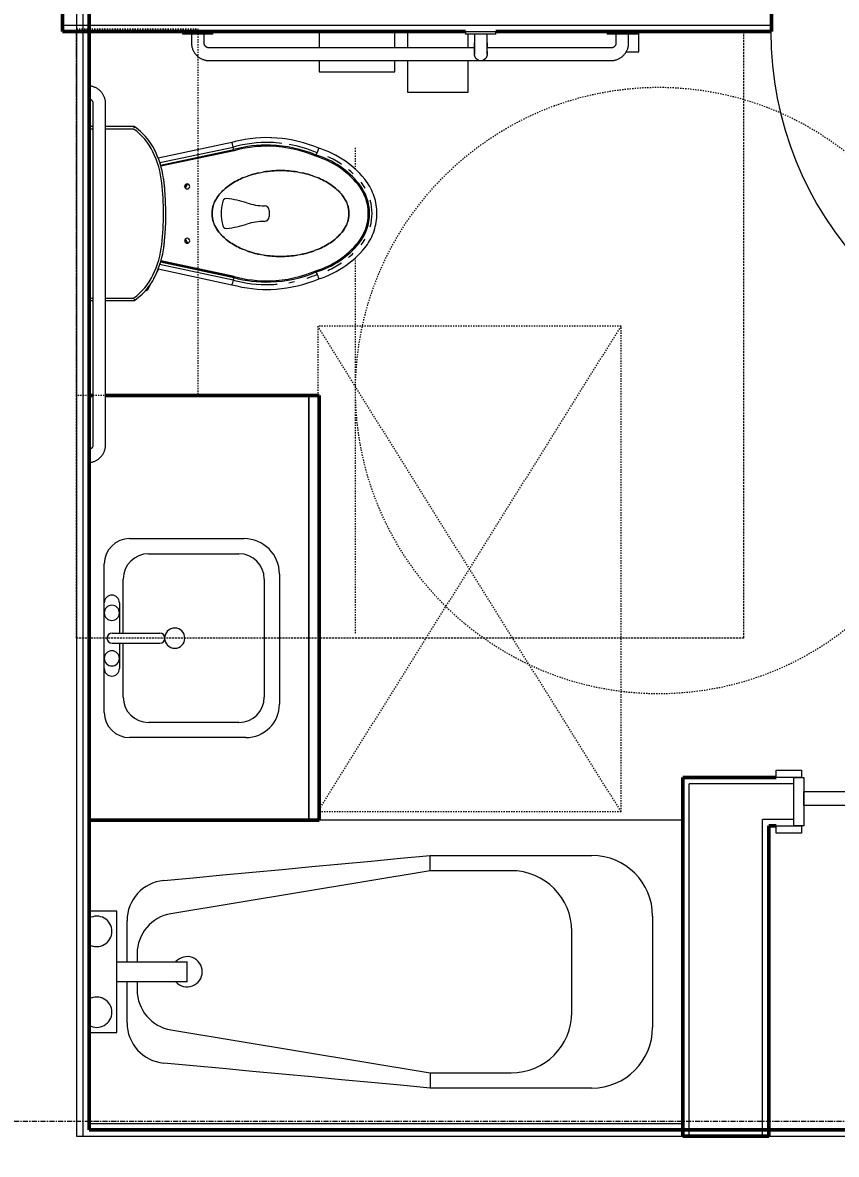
# Model space of a CAD drawing. Header units: inches. Extents: x -4266 to -1814, y 9706 to 12441.
# Drawn here: x -3465.9 to -3385.3, y 11843.9 to 11955.9 of the extents above; entities that cross this region are included whole.
import ezdxf

# ---------------------------------------------------------------- set-up
doc = ezdxf.new("R2010")
doc.units = ezdxf.units.IN
doc.header["$MEASUREMENT"] = 0
for name, pattern in [('Dash', [0.25, 0.125, -0.125]), ('Grid Line 1_2_', [0.875, 0.5, -0.125, 0.125, -0.125]), ('Hidden', [0.28125, 0.1875, -0.09375])]:
    doc.linetypes.add(name, pattern=pattern)
for name, color, linetype, lineweight in [('A-ANNO-DIMS', 211, 'Continuous', 9), ('A-ANNO-DIMS-96', 211, 'Continuous', 9), ('A-DOOR-1', 7, 'Continuous', 9), ('A-DOOR-2', 50, 'Continuous', 20), ('A-DOOR-FRAM-1', 50, 'Continuous', 20), ('A-GENM-HDLN-1', 7, 'Dash', 9), ('A-WALL', 113, 'Continuous', 13), ('A-WALL-3', 250, 'Continuous', 50), ('A-WALL-4', 10, 'Continuous', 13), ('I-WALL-3', 2, 'Continuous', 50), ('P-SANR-FIXT-2', 7, 'Continuous', 9), ('P-SANR-FIXT-5', 7, 'Hidden', 9), ('Q-CASE-2', 7, 'Continuous', 9), ('Q-CASE-3', 250, 'Continuous', 50), ('Q-CASE-HDLN-1', 7, 'Dash', 9), ('Q-SPCQ-2', 7, 'Continuous', 9), ('S-GRID-1', 1, 'Grid Line 1_2_', 9)]:
    doc.layers.add(name, color=color, linetype=linetype, lineweight=lineweight)
doc.styles.add('Century Gothic', font='ufonts.com_century-gothic.ttf', dxfattribs={"height": 9})
doc.dimstyles.new('OD__1_16__Tol__', dxfattribs={"dimscale": 12, "dimtxt": 9.397514, "dimasz": 1, "dimexe": 0.75, "dimexo": 0.5, "dimgap": 0.125, "dimtad": 1, "dimdec": 4, "dimrnd": 0.0625, "dimzin": 3, "dimdsep": 46, "dimlunit": 4, "dimtxsty": 'Century Gothic', "dimblk1": 'OBLIQUE', "dimblk2": 'OBLIQUE', "dimsah": 1, "dimcen": 0.09, "dimdle": 0.75, "dimazin": 0, "dimtfac": 1, "dimtdec": 4, "dimtix": 1, "dimtmove": 0, "dimatfit": 3, "dimfxl": 1, "dimtvp": 1, "dimtfill": 1, "dimfrac": 2, "dimtolj": 1, "dimtzin": 0, "dimarcsym": 2})

# ---------------------------------------------------------------- blocks, each defined once
blk = doc.blocks.new('DIMBLOCK18-FLOOR PLAN - 1ST FLOOR')
at = {"layer": 'A-ANNO-DIMS-96', "lineweight": 50}
for p, q in [((-4038.48, 12087.19), (-4044.48, 12093.19)), ((-4038.48, 12087.19), (-4032.48, 12081.19)), ((-4038.48, 11782.99), (-4044.48, 11788.99)), ((-4038.48, 11782.99), (-4032.48, 11776.99))]:
    blk.add_line(p, q, dxfattribs=at)
at = {"layer": 'A-ANNO-DIMS-96'}
for p, q in [((-2526.32, 12087.19), (-4047.48, 12087.19)), ((-4038.48, 11782.99), (-4038.48, 12087.19)), ((-4038.48, 12087.19), (-2526.32, 12087.19)), ((-3753.32, 11782.99), (-4047.48, 11782.99)), ((-4038.48, 11782.99), (-3753.32, 11782.99))]:
    blk.add_line(p, q, dxfattribs=at)
at = {"layer": 'A-ANNO-DIMS-96', "color": 0, "char_height": 9, "attachment_point": 1, "rotation": 90, "line_spacing_factor": 0.984502, "style": 'Century Gothic', "bg_fill": 3, "box_fill_scale": 1.25, "bg_fill_color": 256, "bg_fill_true_color": 13158600, "bg_fill_transparency": 0}
for s, insert, width in [('25\' - 4 3/16"', (-4051.52, 11900.86), 82.1611), ('304.2', (-4033.75, 11919.35), 37.7691)]:
    blk.add_mtext(s, dxfattribs=dict(at, insert=insert, width=width))
blk = doc.blocks.new('_Oblique')
at = {"color": 0, "linetype": 'ByBlock', "lineweight": -2}
blk.add_line((-0.5, -0.5), (0.5, 0.5), dxfattribs=at)

msp = doc.modelspace()

# ---------------------------------------------------------------- linework, layer by layer
at = {"layer": 'A-WALL'}
for p, q in [((-3460.52374, 12080.6894), (-3460.52374, 11845.7394)), ((-3459.89874, 12080.6894), (-3459.89874, 11845.7394)), ((-3460.52374, 11845.7394), (-3312.67374, 11845.7394))]:
    msp.add_line(p, q, dxfattribs=at)
at = {"layer": 'I-WALL-3'}
for p, q in [((-3459.27374, 11846.3644), (-3459.27374, 12080.6894)), ((-3313.29874, 11846.3644), (-3459.27374, 11846.3644))]:
    msp.add_line(p, q, dxfattribs=at)

# ---------------------------------------------------------------- next in the draw order: dimensions: what is measured, and where the dimension line sits
at = {"layer": 'A-ANNO-DIMS'}
dim = msp.add_linear_dim(base=(-4038.48434, 12087.1894), p1=(-3747.32374, 11782.9894), p2=(-2520.32374, 12087.1894), angle=90, dimstyle='OD__1_16__Tol__', override={"dimpost": '<>\\X', "dimfxl": 1264.146605}, dxfattribs=at)
dim.commit()
dim.dimension.update_dxf_attribs({"geometry": 'DIMBLOCK18-FLOOR PLAN - 1ST FLOOR', "text_midpoint": (-4038.48434, 11935.0894)})

# ---------------------------------------------------------------- next in the draw order: linework, layer by layer
at = {"layer": 'A-DOOR-1'}
for p, q in [((-3391.29874, 11881.1898), (-3391.29874, 11881.9398)), ((-3391.29874, 11881.9398), (-3388.79874, 11881.9398)), ((-3388.79874, 11881.1898), (-3391.29874, 11881.1898)), ((-3388.79874, 11881.9398), (-3388.79874, 11881.1898)), ((-3391.29874, 11875.6898), (-3391.29874, 11876.4398)), ((-3391.29874, 11876.4398), (-3388.79874, 11876.4398)), ((-3388.79874, 11875.6898), (-3391.29874, 11875.6898)), ((-3388.79874, 11876.4398), (-3388.79874, 11875.6898))]:
    msp.add_line(p, q, dxfattribs=at)
msp.add_arc((-3357.77374, 11954.98573), 34.06659, 180, 266.634313, dxfattribs=at)
at = {"layer": 'A-DOOR-2'}
for p, q in [((-3388.54874, 11878.4398), (-3388.54874, 11879.8148)), ((-3388.54874, 11879.8148), (-3357.54874, 11879.8148)), ((-3357.54874, 11878.4398), (-3388.54874, 11878.4398))]:
    msp.add_line(p, q, dxfattribs=at)
at = {"layer": 'A-DOOR-FRAM-1'}
for p, q in [((-3389.54874, 11881.1898), (-3388.54874, 11881.1898)), ((-3389.54874, 11876.4398), (-3389.54874, 11881.1898)), ((-3388.54874, 11881.1898), (-3388.54874, 11876.4398)), ((-3388.54874, 11876.4398), (-3389.54874, 11876.4398))]:
    msp.add_line(p, q, dxfattribs=at)
at = {"layer": 'A-GENM-HDLN-1'}
for p, q in [((-3432.92374, 11941.34384), (-3432.92374, 11943.4769)), ((-3432.92374, 11895.4769), (-3432.92374, 11932.62761)), ((-3406.64874, 11877.83192), (-3436.64874, 11925.83192)), ((-3406.64874, 11925.83192), (-3436.64874, 11925.83192)), ((-3436.64874, 11925.83192), (-3436.64874, 11918.9894)), ((-3436.52374, 11878.03192), (-3406.64874, 11925.83192)), ((-3406.64874, 11877.83192), (-3406.64874, 11925.83192)), ((-3436.52374, 11877.83192), (-3406.64874, 11877.83192))]:
    msp.add_line(p, q, dxfattribs=at)
msp.add_circle((-3402.92374, 11919.4769), 30, dxfattribs=at)
at = {"layer": 'A-WALL-3'}
for p, q in [((-3461.89874, 11959.73573), (-3461.89874, 11954.98573)), ((-3391.77374, 11954.98573), (-3391.77374, 11959.73573)), ((-3461.89874, 11954.98573), (-3422.02374, 11954.98573)), ((-3419.02374, 11954.98573), (-3391.77374, 11954.98573)), ((-3391.29874, 11881.1898), (-3400.52374, 11881.1898)), ((-3400.52374, 11881.1898), (-3400.52374, 11880.5648)), ((-3400.52374, 11880.5648), (-3400.52374, 11876.4398)), ((-3400.52374, 11876.4398), (-3400.52374, 11845.7394)), ((-3392.02374, 11876.4398), (-3391.29874, 11876.4398)), ((-3392.02374, 11845.7394), (-3392.02374, 11876.4398)), ((-3400.52374, 11845.7394), (-3392.02374, 11845.7394))]:
    msp.add_line(p, q, dxfattribs=at)
at = {"layer": 'A-WALL-4'}
for p, q in [((-3461.89874, 11955.61073), (-3391.77374, 11955.61073)), ((-3389.54874, 11880.5648), (-3399.89874, 11880.5648)), ((-3399.89874, 11877.0648), (-3399.89874, 11880.5648)), ((-3399.89874, 11876.4398), (-3399.89874, 11877.0648)), ((-3389.54874, 11877.0648), (-3392.64874, 11877.0648)), ((-3392.64874, 11876.4398), (-3392.64874, 11877.0648)), ((-3399.89874, 11845.7394), (-3399.89874, 11876.4398)), ((-3392.64874, 11845.7394), (-3392.64874, 11876.4398))]:
    msp.add_line(p, q, dxfattribs=at)
at = {"layer": 'P-SANR-FIXT-2'}
for p, q in [((-3458.89874, 11945.57901), (-3459.27374, 11945.57901)), ((-3458.89874, 11945.57901), (-3459.27374, 11945.57901)), ((-3458.89874, 11945.3436), (-3459.27374, 11945.3436)), ((-3458.89874, 11945.3436), (-3459.27374, 11945.3436)), ((-3454.87255, 11945.3436), (-3457.65032, 11945.3436)), ((-3454.87255, 11945.3436), (-3457.65032, 11945.3436)), ((-3454.79896, 11945.57901), (-3457.65018, 11945.57901)), ((-3454.79896, 11945.57901), (-3457.65018, 11945.57901)), ((-3445.14247, 11944.02273), (-3452.45132, 11942.46918)), ((-3452.2941, 11942.01789), (-3445.02911, 11943.56211)), ((-3452.22609, 11941.77054), (-3444.96776, 11943.31334)), ((-3444.9394, 11943.19847), (-3452.16963, 11941.66164)), ((-3444.9394, 11943.19847), (-3452.16963, 11941.66164)), ((-3441.46682, 11937.29225), (-3441.46682, 11936.98573)), ((-3441.46682, 11936.98573), (-3441.46682, 11936.6792)), ((-3452.46102, 11931.41706), (-3452.59187, 11931.17096)), ((-3452.45281, 11931.50259), (-3445.14247, 11929.94872)), ((-3445.02911, 11930.40934), (-3452.30868, 11931.95666)), ((-3452.21328, 11932.19819), (-3444.96776, 11930.65811)), ((-3452.16924, 11932.30973), (-3444.9394, 11930.77298)), ((-3444.9394, 11930.77298), (-3452.16924, 11932.30973)), ((-3453.64683, 11929.44037), (-3453.54175, 11929.3845)), ((-3453.20664, 11930.01475), (-3453.54175, 11929.3845)), ((-3459.27374, 11928.62785), (-3458.89874, 11928.62785)), ((-3459.27374, 11928.62785), (-3458.89874, 11928.62785)), ((-3459.27374, 11928.39244), (-3458.89874, 11928.39244)), ((-3459.27374, 11928.39244), (-3458.89874, 11928.39244)), ((-3457.64874, 11928.62785), (-3454.87255, 11928.62785)), ((-3457.64874, 11928.62785), (-3454.87255, 11928.62785)), ((-3457.64874, 11928.39244), (-3454.79896, 11928.39244)), ((-3457.64874, 11928.39244), (-3454.79896, 11928.39244)), ((-3455.27374, 11904.83192), (-3443.9509, 11904.83192)), ((-3455.27374, 11904.83192), (-3443.9509, 11904.83192)), ((-3457.77374, 11887.64688), (-3457.77374, 11902.33192)), ((-3457.77374, 11887.64688), (-3457.77374, 11902.33192)), ((-3453.39874, 11903.33192), (-3444.4509, 11903.33192)), ((-3440.4509, 11901.33192), (-3440.4509, 11888.46775)), ((-3440.4509, 11901.33192), (-3440.4509, 11888.46775)), ((-3455.89874, 11895.4894), (-3455.89874, 11900.83192)), ((-3441.9509, 11900.83192), (-3441.9509, 11889.14688)), ((-3457.77374, 11891.9894), (-3457.77374, 11898.4894)), ((-3456.27374, 11898.4894), (-3456.27374, 11895.4894)), ((-3457.00993, 11895.4894), (-3452.27158, 11895.4894)), ((-3457.00993, 11894.4894), (-3452.27158, 11894.4894)), ((-3456.27374, 11894.4894), (-3456.27374, 11891.9894)), ((-3455.89874, 11889.14688), (-3455.89874, 11894.4894)), ((-3444.4509, 11886.64688), (-3453.39874, 11886.64688)), ((-3443.77177, 11885.14688), (-3455.27374, 11885.14688)), ((-3443.77177, 11885.14688), (-3455.27374, 11885.14688)), ((-3400.52374, 11876.9894), (-3436.52374, 11876.9894)), ((-3425.52374, 11873.4894), (-3409.52374, 11873.4894)), ((-3425.52374, 11871.9894), (-3425.52374, 11873.4894)), ((-3425.52374, 11871.9894), (-3451.17857, 11867.73202)), ((-3417.52374, 11871.9894), (-3425.52374, 11871.9894)), ((-3456.52374, 11867.9894), (-3459.27374, 11867.9894)), ((-3456.52374, 11862.9894), (-3456.52374, 11867.9894)), ((-3455.52374, 11862.9894), (-3455.52374, 11867.03436)), ((-3403.52374, 11867.4894), (-3403.52374, 11856.4894)), ((-3411.52374, 11857.9894), (-3411.52374, 11865.9894)), ((-3454.52374, 11863.78599), (-3454.52374, 11862.9894)), ((-3456.52374, 11860.9894), (-3456.52374, 11862.9894)), ((-3456.52374, 11862.9894), (-3449.58624, 11862.9894)), ((-3449.58624, 11860.9894), (-3449.58624, 11862.9894)), ((-3456.52374, 11855.9894), (-3456.52374, 11860.9894)), ((-3449.58624, 11860.9894), (-3456.52374, 11860.9894)), ((-3455.52374, 11856.94444), (-3455.52374, 11860.9894)), ((-3454.52374, 11860.9894), (-3454.52374, 11860.19281)), ((-3459.27374, 11855.9894), (-3456.52374, 11855.9894)), ((-3451.17857, 11856.24677), (-3425.52374, 11851.9894)), ((-3425.52374, 11851.9894), (-3425.52374, 11850.4894)), ((-3425.52374, 11851.9894), (-3417.52374, 11851.9894)), ((-3409.52374, 11850.4894), (-3425.52374, 11850.4894)), ((-3459.2754, 11846.9894), (-3400.52374, 11846.9894))]:
    msp.add_line(p, q, dxfattribs=at)
at = {"layer": 'P-SANR-FIXT-2', "flags": 128}
for points in [[(-3452.74676, 11943.18403), (-3452.85598, 11943.40119), (-3452.97379, 11943.61381), (-3453.10001, 11943.82156), (-3453.23444, 11944.02408), (-3453.37686, 11944.22107), (-3453.52705, 11944.41221), (-3453.68475, 11944.59719), (-3453.84973, 11944.77571), (-3454.02172, 11944.9475), (-3454.20044, 11945.11227), (-3454.3856, 11945.26976), (-3454.57691, 11945.41972), (-3454.77407, 11945.5619), (-3454.79896, 11945.57901)], [(-3441.30618, 11944.48566), (-3441.81488, 11944.49197), (-3442.32343, 11944.47793), (-3442.83101, 11944.44356), (-3443.33681, 11944.38892), (-3443.84002, 11944.3141), (-3444.33984, 11944.21922), (-3444.83546, 11944.10443), (-3445.14247, 11944.02273)], [(-3436.55611, 11943.44707), (-3437.05308, 11943.64448), (-3437.55753, 11943.82186), (-3438.06868, 11943.97893), (-3438.5857, 11944.11543), (-3439.10777, 11944.23114), (-3439.63404, 11944.32589), (-3440.16369, 11944.39951), (-3440.69585, 11944.4519), (-3441.22968, 11944.48296), (-3441.30618, 11944.48566)], [(-3451.85094, 11940.05993), (-3451.90268, 11940.44812), (-3451.96991, 11940.83394), (-3452.05252, 11941.21676), (-3452.15037, 11941.59597), (-3452.2633, 11941.97097), (-3452.39114, 11942.34115), (-3452.53368, 11942.70592), (-3452.69069, 11943.0647), (-3452.74676, 11943.18403)], [(-3432.00785, 11940.3797), (-3432.25005, 11940.66668), (-3432.50353, 11940.94374), (-3432.76789, 11941.21045), (-3433.0427, 11941.46637), (-3433.32753, 11941.7111), (-3433.62192, 11941.94424), (-3433.92539, 11942.16543), (-3434.23747, 11942.3743), (-3434.55765, 11942.57052), (-3434.88542, 11942.75379), (-3435.22025, 11942.9238), (-3435.56162, 11943.08028), (-3435.90897, 11943.22299), (-3436.26175, 11943.35169), (-3436.55611, 11943.44707)], [(-3432.00785, 11933.59176), (-3431.87548, 11933.76197), (-3431.75002, 11933.93735), (-3431.63167, 11934.1176), (-3431.52063, 11934.30243), (-3431.41707, 11934.49157), (-3431.32115, 11934.68469), (-3431.23303, 11934.88149), (-3431.15286, 11935.08166), (-3431.08075, 11935.28488), (-3431.01682, 11935.49081), (-3430.96119, 11935.69914), (-3430.91392, 11935.90953), (-3430.87511, 11936.12163), (-3430.84482, 11936.33512), (-3430.82308, 11936.54966), (-3430.80994, 11936.76488), (-3430.80542, 11936.98047), (-3430.80952, 11937.19606), (-3430.82224, 11937.41131), (-3430.84356, 11937.62588), (-3430.87344, 11937.83943), (-3430.91184, 11938.05162), (-3430.95869, 11938.26209), (-3431.01392, 11938.47053), (-3431.07744, 11938.67659), (-3431.14915, 11938.87995), (-3431.22894, 11939.08027), (-3431.31667, 11939.27725), (-3431.41221, 11939.47055), (-3431.5154, 11939.65989), (-3431.62609, 11939.84494), (-3431.74408, 11940.02542), (-3431.8692, 11940.20104), (-3432.00124, 11940.37152), (-3432.00785, 11940.3797)], [(-3451.85094, 11933.91152), (-3451.74976, 11935.00193), (-3451.69228, 11936.09551), (-3451.67857, 11937.19052), (-3451.70866, 11938.2852), (-3451.7825, 11939.3778), (-3451.85094, 11940.05993)], [(-3452.74676, 11930.78742), (-3452.58493, 11931.14405), (-3452.43749, 11931.50687), (-3452.30468, 11931.8753), (-3452.18671, 11932.24874), (-3452.08376, 11932.6266), (-3451.99601, 11933.00827), (-3451.92359, 11933.39315), (-3451.86662, 11933.78061), (-3451.85094, 11933.91152)], [(-3436.55611, 11930.52438), (-3436.19928, 11930.64139), (-3435.84742, 11930.77257), (-3435.50108, 11930.91772), (-3435.16082, 11931.07661), (-3434.82719, 11931.24897), (-3434.50072, 11931.43454), (-3434.18193, 11931.63301), (-3433.87133, 11931.84407), (-3433.56943, 11932.06739), (-3433.27669, 11932.3026), (-3432.99359, 11932.54933), (-3432.72059, 11932.80718), (-3432.45811, 11933.07574), (-3432.20659, 11933.35458), (-3432.00785, 11933.59176)], [(-3454.79896, 11928.39244), (-3454.60109, 11928.53364), (-3454.40904, 11928.68265), (-3454.22309, 11928.83922), (-3454.04356, 11929.0031), (-3453.87072, 11929.17402), (-3453.70486, 11929.35173), (-3453.54623, 11929.53592), (-3453.3951, 11929.72631), (-3453.2517, 11929.92259), (-3453.11627, 11930.12444), (-3452.98902, 11930.33156), (-3452.87015, 11930.54359), (-3452.75985, 11930.76021), (-3452.74676, 11930.78742)], [(-3441.30618, 11929.48579), (-3440.77218, 11929.5138), (-3440.23972, 11929.56313), (-3439.70967, 11929.63372), (-3439.18286, 11929.72545), (-3438.66014, 11929.83818), (-3438.14235, 11929.97172), (-3437.63031, 11930.12585), (-3437.12484, 11930.30034), (-3436.62676, 11930.49491), (-3436.55611, 11930.52438)], [(-3445.14247, 11929.94872), (-3444.64987, 11929.82159), (-3444.15258, 11929.71425), (-3443.65139, 11929.62689), (-3443.14711, 11929.55964), (-3442.64055, 11929.5126), (-3442.13251, 11929.48587), (-3441.62381, 11929.47947), (-3441.30618, 11929.48579)], [(-3451.8971, 11871.01689), (-3448.96673, 11871.29162), (-3446.03635, 11871.56634), (-3443.10598, 11871.84106), (-3440.1756, 11872.11578), (-3437.24523, 11872.39051), (-3434.31486, 11872.66523), (-3431.38448, 11872.93995), (-3428.45411, 11873.21467), (-3425.52374, 11873.4894)], [(-3425.52374, 11850.4894), (-3428.45411, 11850.76412), (-3431.38448, 11851.03884), (-3434.31486, 11851.31356), (-3437.24523, 11851.58829), (-3440.1756, 11851.86301), (-3443.10598, 11852.13773), (-3446.03635, 11852.41245), (-3448.96673, 11852.68718), (-3451.8971, 11852.9619)]]:
    msp.add_lwpolyline(points, dxfattribs=at)
at = {"layer": 'P-SANR-FIXT-2'}
for centre, radius, start, end in [((-3458.22975, 11940.56254), 5.84204, 25.5530806, 54.923978), ((-3458.22975, 11940.56254), 5.84204, 25.5530806, 54.923978), ((-3458.22975, 11940.56254), 6.07745, 53.5703346, 55.6315992), ((-3441.71818, 11931.77291), 12.24531, 88.143785, 105.6871024), ((-3441.71818, 11931.77291), 11.98921, 88.143785, 105.7262865), ((-3441.73923, 11931.1234), 12.63907, 67.0204619, 88.143785), ((-3441.73923, 11931.1234), 12.89516, 83.2025191, 88.143785), ((-3441.73923, 11931.1234), 12.89516, 67.082083, 79.9862735), ((-3461.58046, 11938.96052), 9.55603, 6.4469194, 25.5530806), ((-3461.58046, 11938.96052), 9.55603, 6.4469194, 25.5530806), ((-3458.22975, 11940.56254), 6.07745, 25.5530806, 27.9972549), ((-3461.58046, 11938.96052), 9.79144, 23.5119738, 25.5530806), ((-3441.71818, 11931.77291), 11.87096, 88.143785, 105.7448076), ((-3441.71818, 11931.77291), 11.87096, 88.143785, 105.7448076), ((-3441.73923, 11931.1234), 12.52081, 66.9910555, 88.143785), ((-3441.73923, 11931.1234), 12.52081, 66.9910555, 88.143785), ((-3439.30251, 11934.469), 8.54027, 39.0170205, 73.2774517), ((-3439.30251, 11934.469), 8.54027, 39.0170205, 73.2774517), ((-3439.30251, 11934.469), 8.65853, 39.0170205, 73.2344328), ((-3439.30251, 11934.469), 8.91462, 55.8554136, 65.8921466), ((-3461.58046, 11938.96052), 9.79144, 13.5110876, 17.3929553), ((-3461.58046, 11938.96052), 9.79144, 6.4469194, 8.4880262), ((-3439.30251, 11934.469), 8.91462, 46.3593847, 50.3929773), ((-3479.05693, 11936.98573), 27.14372, 353.5530806, 6.4469194), ((-3479.05693, 11936.98573), 27.14372, 353.5530806, 6.4469194), ((-3479.05693, 11936.98573), 27.37913, 5.3693292, 6.4469194), ((-3449.57324, 11939.67071), 0.25, 90, 180), ((-3449.57324, 11939.67071), 0.25, 180, 270), ((-3449.57324, 11939.67071), 0.25, 0, 90), ((-3449.57324, 11939.67071), 0.25, 270, 0), ((-3436.21551, 11936.97033), 4.56709, 0.1931735, 39.0170205), ((-3436.19651, 11936.98573), 4.54263, 320.9829795, 39.0170205), ((-3436.19651, 11936.98573), 4.66089, 320.9829795, 39.0170205), ((-3436.19651, 11936.98573), 4.91698, 30.8303001, 39.0170205), ((-3445.67325, 11938.03714), 0.42244, 90, 180), ((-3446.70177, 11928.67387), 9.83961, 72, 84), ((-3436.19651, 11936.98573), 4.91698, 344.3931918, 15.6068082), ((-3479.05693, 11936.98573), 27.37913, 359.5835369, 0.4038138), ((-3441.44477, 11936.98573), 4.76828, 167.2614362, 192.7385638), ((-3441.9327, 11943.35154), 5.5934, 252, 270), ((-3441.9327, 11937.29225), 0.46589, 0, 90), ((-3445.67325, 11935.93431), 0.42244, 180, 270), ((-3446.70177, 11945.29758), 9.83961, 276, 288), ((-3441.9327, 11930.61992), 5.5934, 90, 108), ((-3441.9327, 11936.6792), 0.46589, 270, 0), ((-3436.21551, 11937.00112), 4.56709, 320.9829795, 359.8068265), ((-3461.58046, 11935.01093), 9.55603, 334.4469194, 353.5530806), ((-3461.58046, 11935.01093), 9.55603, 334.4469194, 353.5530806), ((-3461.58046, 11935.01093), 9.79144, 351.5119738, 353.5530806), ((-3479.05693, 11936.98573), 27.37913, 353.5530806, 354.3697774), ((-3449.57324, 11934.30096), 0.25, 90, 180), ((-3449.57324, 11934.30096), 0.25, 180, 270), ((-3449.57324, 11934.30096), 0.25, 0, 90), ((-3449.57324, 11934.30096), 0.25, 270, 0), ((-3439.30251, 11939.50245), 8.54027, 286.7225483, 320.9829795), ((-3439.30251, 11939.50245), 8.54027, 286.7225483, 320.9829795), ((-3439.30251, 11939.50245), 8.65853, 286.7655672, 320.9829795), ((-3436.19651, 11936.98573), 4.91698, 320.9829795, 329.1697), ((-3461.58046, 11935.01093), 9.79144, 341.5110876, 345.3929553), ((-3439.30251, 11939.50245), 8.91462, 309.6070227, 313.6406153), ((-3439.30251, 11939.50245), 8.91462, 294.107854, 304.1445864), ((-3458.22975, 11933.40891), 5.84204, 305.076022, 334.4469194), ((-3458.22975, 11933.40891), 5.84204, 305.076022, 334.4469194), ((-3458.22975, 11933.40891), 6.07745, 332.0027451, 334.4469194), ((-3461.58046, 11935.01093), 9.79144, 334.4469194, 336.4880262), ((-3441.71818, 11942.19854), 12.24531, 254.3128976, 271.856215), ((-3441.71818, 11942.19854), 11.98921, 254.2737135, 271.856215), ((-3441.71818, 11942.19854), 11.87096, 254.2551924, 271.856215), ((-3441.71818, 11942.19854), 11.87096, 254.2551924, 271.856215), ((-3441.73923, 11942.84805), 12.52081, 271.856215, 293.0089445), ((-3441.73923, 11942.84805), 12.52081, 271.856215, 293.0089445), ((-3441.73923, 11942.84805), 12.63907, 271.856215, 292.9795381), ((-3441.73923, 11942.84805), 12.89516, 288.2385838, 292.917917), ((-3458.22975, 11933.40891), 6.07745, 318.2246694, 320.7925118), ((-3441.73923, 11942.84805), 12.89516, 271.856215, 274.7661367), ((-3441.73923, 11942.84805), 12.89516, 279.8902256, 282.387066), ((-3458.22975, 11933.40891), 6.07745, 304.3684008, 306.8441276), ((-3455.27374, 11902.33192), 2.5, 90, 180), ((-3455.27374, 11902.33192), 2.5, 90, 180), ((-3443.9509, 11901.33192), 3.5, 0, 90), ((-3443.9509, 11901.33192), 3.5, 0, 90), ((-3453.39874, 11900.83192), 2.5, 90, 180), ((-3444.4509, 11900.83192), 2.5, 0, 90), ((-3457.02374, 11898.4894), 0.75, 0, 180), ((-3457.02374, 11897.4894), 0.75, 90, 270), ((-3457.02374, 11897.4894), 0.75, 270, 90), ((-3450.8064, 11894.9894), 1, 90, 270), ((-3450.8064, 11894.9894), 1, 270, 90), ((-3457.00993, 11894.9894), 0.5, 90, 270), ((-3452.27158, 11894.9894), 0.5, 270, 90), ((-3457.02374, 11892.9894), 0.75, 90, 270), ((-3457.02374, 11892.9894), 0.75, 270, 90), ((-3457.02374, 11891.9894), 0.75, 180, 360), ((-3453.39874, 11889.14688), 2.5, 180, 270), ((-3444.4509, 11889.14688), 2.5, 270, 0), ((-3443.77177, 11888.46775), 3.32087, 270, 360), ((-3443.77177, 11888.46775), 3.32087, 270, 360), ((-3455.27374, 11887.64688), 2.5, 180, 270), ((-3455.27374, 11887.64688), 2.5, 180, 270), ((-3409.52374, 11867.4894), 6, 0, 90), ((-3451.52374, 11867.03436), 4, 95.355825, 180), ((-3417.52374, 11865.9894), 6, 0, 90), ((-3450.52374, 11863.78599), 4, 99.4222692, 180), ((-3458.52374, 11865.9894), 1.5, 0, 120), ((-3458.52374, 11865.9894), 1.5, 240, 0), ((-3449.58624, 11861.9894), 1.5, 0, 137.9289322), ((-3449.58624, 11861.9894), 1.5, 222.0710678, 0), ((-3450.52374, 11860.19281), 4, 180, 260.5777308), ((-3458.52374, 11857.9894), 1.5, 0, 120), ((-3458.52374, 11857.9894), 1.5, 240, 0), ((-3417.52374, 11857.9894), 6, 270, 0), ((-3451.52374, 11856.94444), 4, 180, 264.644175), ((-3409.52374, 11856.4894), 6, 270, 0)]:
    msp.add_arc(centre, radius, start, end, dxfattribs=at)
for points, knots in [([(-3454.83664, 11945.45784), (-3454.83382, 11945.46669), (-3454.82835, 11945.48442), (-3454.82041, 11945.50983), (-3454.81324, 11945.53291), (-3454.80616, 11945.55575), (-3454.80045, 11945.57416), (-3454.79897, 11945.57901), (-3454.79896, 11945.57901)], [0, 0, 0, 0, 0.142857143, 0.285714286, 0.428571429, 0.571428571, 0.785714286, 1, 1, 1, 1]), ([(-3444.96776, 11943.31334), (-3444.9726, 11943.33289), (-3444.98222, 11943.37195), (-3444.99588, 11943.42731), (-3445.00803, 11943.47657), (-3445.02138, 11943.53072), (-3445.02734, 11943.55494), (-3445.02911, 11943.56211)], [0, 0, 0, 0, 0.166666667, 0.333333333, 0.5, 0.666666667, 1, 1, 1, 1]), ([(-3436.80491, 11942.75949), (-3436.79804, 11942.77843), (-3436.78439, 11942.81627), (-3436.7585, 11942.88784), (-3436.73154, 11942.9624), (-3436.72022, 11942.99371), (-3436.7177, 11943.00066)], [-1, -1, -1, -1, -0.833333333, -0.666666667, -0.333333333, 0, 0, 0, 0]), ([(-3444.02731, 11940.53647), (-3444.13295, 11940.49273), (-3444.70177, 11940.24245), (-3445.51159, 11939.76141), (-3446.02932, 11939.26748), (-3446.22649, 11939.05346)], [2.1212007972, 2.1212007972, 2.1212007972, 2.1212007972, 2.1749487602, 2.4166097335, 2.5925993102, 2.5925993102, 2.5925993102, 2.5925993102]), ([(-3442.47617, 11941.0139), (-3442.60289, 11940.9869), (-3442.98987, 11940.89631), (-3443.36102, 11940.78332), (-3443.60345, 11940.69786)], [1.8767297676, 1.8767297676, 1.8767297676, 1.8767297676, 1.9332877868, 2.0511799158, 2.0511799158, 2.0511799158, 2.0511799158]), ([(-3438.68705, 11941.10352), (-3438.95006, 11941.14614), (-3439.77998, 11941.24731), (-3440.90454, 11941.24718), (-3441.73495, 11941.14625), (-3441.99804, 11941.10365)], [1.3352073834, 1.3352073834, 1.3352073834, 1.3352073834, 1.4499658401, 1.6916268135, 1.8063852702, 1.8063852702, 1.8063852702, 1.8063852702]), ([(-3437.08031, 11940.69812), (-3437.32302, 11940.7835), (-3437.69503, 11940.89626), (-3438.08186, 11940.9869), (-3438.20858, 11941.01391)], [1.0904127378, 1.0904127378, 1.0904127378, 1.0904127378, 1.2083048668, 1.264862886, 1.264862886, 1.264862886, 1.264862886]), ([(-3434.44922, 11939.05378), (-3434.64337, 11939.26791), (-3435.18127, 11939.76112), (-3435.98243, 11940.24248), (-3436.55179, 11940.49273), (-3436.65743, 11940.53647)], [0.5489933433, 0.5489933433, 0.5489933433, 0.5489933433, 0.7249829201, 0.9666438934, 1.0203918564, 1.0203918564, 1.0203918564, 1.0203918564]), ([(-3446.23552, 11934.91767), (-3446.04137, 11934.70354), (-3445.50348, 11934.21033), (-3444.70231, 11933.72897), (-3444.13295, 11933.47872), (-3444.02731, 11933.43498)], [3.6905859969, 3.6905859969, 3.6905859969, 3.6905859969, 3.8665755736, 4.108236547, 4.16198451, 4.16198451, 4.16198451, 4.16198451]), ([(-3436.65743, 11933.43498), (-3436.55179, 11933.47872), (-3435.98297, 11933.729), (-3435.17316, 11934.21004), (-3434.65542, 11934.70397), (-3434.45826, 11934.91799)], [5.2627934508, 5.2627934508, 5.2627934508, 5.2627934508, 5.3165414138, 5.5582023871, 5.7341919638, 5.7341919638, 5.7341919638, 5.7341919638]), ([(-3443.60444, 11933.27333), (-3443.36172, 11933.18795), (-3442.98971, 11933.07519), (-3442.60289, 11932.98455), (-3442.47616, 11932.95754)], [4.2320053914, 4.2320053914, 4.2320053914, 4.2320053914, 4.3498975204, 4.4064555396, 4.4064555396, 4.4064555396, 4.4064555396]), ([(-3441.99769, 11932.86793), (-3441.73468, 11932.82531), (-3440.90477, 11932.72414), (-3439.78021, 11932.72427), (-3438.94979, 11932.8252), (-3438.6867, 11932.8678)], [4.476800037, 4.476800037, 4.476800037, 4.476800037, 4.5915584937, 4.8332194671, 4.9479779237, 4.9479779237, 4.9479779237, 4.9479779237]), ([(-3438.20857, 11932.95755), (-3438.08185, 11932.98455), (-3437.69487, 11933.07514), (-3437.32372, 11933.18813), (-3437.08129, 11933.27359)], [5.0183224212, 5.0183224212, 5.0183224212, 5.0183224212, 5.0748804404, 5.1927725694, 5.1927725694, 5.1927725694, 5.1927725694]), ([(-3436.80491, 11931.21196), (-3436.79808, 11931.19301), (-3436.78437, 11931.15518), (-3436.75851, 11931.08361), (-3436.73154, 11931.00905), (-3436.7202, 11930.97775), (-3436.7177, 11930.97079)], [-1, -1, -1, -1, -0.833333333, -0.666666667, -0.333333333, 0, 0, 0, 0]), ([(-3454.83664, 11928.51361), (-3454.83242, 11928.50034), (-3454.82731, 11928.4837), (-3454.82146, 11928.46501), (-3454.81773, 11928.45294), (-3454.81273, 11928.43691), (-3454.80717, 11928.41897), (-3454.80098, 11928.39899), (-3454.79898, 11928.39244), (-3454.79896, 11928.39244)], [-1, -1, -1, -1, -0.785714286, -0.732142857, -0.678571429, -0.571428571, -0.428571429, -0.285714286, 0, 0, 0, 0])]:
    msp.add_open_spline(points, degree=3, knots=knots, dxfattribs=at)
for points in [[(-3445.14165, 11944.01937), (-3445.14238, 11944.02235), (-3445.14262, 11944.02332), (-3445.14237, 11944.02233)], [(-3445.02911, 11943.56211), (-3445.05578, 11943.6703), (-3445.1014, 11943.85568), (-3445.13098, 11943.97598), (-3445.14165, 11944.01937)], [(-3436.7177, 11943.00066), (-3436.67984, 11943.10554), (-3436.61474, 11943.28517), (-3436.57247, 11943.40175), (-3436.55729, 11943.44382)], [(-3436.55729, 11943.44382), (-3436.55625, 11943.4467), (-3436.5559, 11943.44766), (-3436.55625, 11943.4467)], [(-3447.11947, 11936.98573), (-3447.11947, 11937.2893), (-3447.0125, 11937.89751), (-3446.50187, 11938.8197), (-3445.61509, 11939.69406), (-3444.38295, 11940.43435), (-3442.88054, 11940.9683), (-3441.20778, 11941.24729), (-3439.47696, 11941.24729), (-3437.8042, 11940.9683), (-3436.30179, 11940.43435), (-3435.06966, 11939.69406), (-3434.18287, 11938.8197), (-3433.67225, 11937.89751), (-3433.56527, 11937.2893), (-3433.56527, 11936.98573)], [(-3449.84882, 11939.61714), (-3449.79873, 11939.71235), (-3449.74611, 11939.80631), (-3449.6911, 11939.89892)], [(-3449.5378, 11939.91036), (-3449.6207, 11939.77521), (-3449.70385, 11939.63837), (-3449.78179, 11939.49898)], [(-3446.45484, 11938.79146), (-3446.62074, 11938.5753), (-3446.77277, 11938.35479), (-3446.87123, 11938.13424)], [(-3433.82821, 11938.13448), (-3433.93065, 11938.3551), (-3434.064, 11938.5753), (-3434.2299, 11938.79146)], [(-3446.96358, 11937.87295), (-3447.069, 11937.57603), (-3447.11947, 11937.28063), (-3447.11947, 11936.98573)], [(-3433.56527, 11936.98573), (-3433.56527, 11937.28063), (-3433.61575, 11937.57603), (-3433.72116, 11937.87295)], [(-3447.11947, 11936.98573), (-3447.11947, 11936.69082), (-3447.069, 11936.39542), (-3446.96358, 11936.0985)], [(-3433.56527, 11936.98573), (-3433.56527, 11936.68215), (-3433.67225, 11936.07394), (-3434.18287, 11935.15175), (-3435.06966, 11934.27739), (-3436.30179, 11933.5371), (-3437.8042, 11933.00315), (-3439.47696, 11932.72416), (-3441.20778, 11932.72416), (-3442.88054, 11933.00315), (-3444.38295, 11933.5371), (-3445.61509, 11934.27739), (-3446.50187, 11935.15175), (-3447.0125, 11936.07394), (-3447.11947, 11936.68215), (-3447.11947, 11936.98573)], [(-3433.72116, 11936.0985), (-3433.61575, 11936.39542), (-3433.56527, 11936.69082), (-3433.56527, 11936.98573)], [(-3446.85653, 11935.83697), (-3446.7541, 11935.61635), (-3446.62074, 11935.39615), (-3446.45484, 11935.17999)], [(-3434.2299, 11935.17999), (-3434.064, 11935.39615), (-3433.91197, 11935.61666), (-3433.81352, 11935.83721)], [(-3449.84888, 11934.35441), (-3449.79881, 11934.25925), (-3449.74623, 11934.16534), (-3449.69125, 11934.07278)], [(-3449.77039, 11934.47529), (-3449.69839, 11934.33447), (-3449.62073, 11934.19629), (-3449.5378, 11934.06109)], [(-3445.02911, 11930.40934), (-3445.05578, 11930.30115), (-3445.1014, 11930.11577), (-3445.13098, 11929.99547), (-3445.14165, 11929.95208)], [(-3444.96776, 11930.65811), (-3444.97743, 11930.61901), (-3444.99663, 11930.54104), (-3445.0194, 11930.44878), (-3445.02734, 11930.41651), (-3445.02911, 11930.40934)], [(-3436.7177, 11930.97079), (-3436.67972, 11930.86596), (-3436.61475, 11930.68628), (-3436.57256, 11930.56967), (-3436.55729, 11930.52763)], [(-3436.55729, 11930.52763), (-3436.55625, 11930.52475), (-3436.5559, 11930.52379), (-3436.55625, 11930.52475)], [(-3445.14165, 11929.95208), (-3445.14238, 11929.9491), (-3445.14262, 11929.94811), (-3445.14238, 11929.9491)]]:
    msp.add_open_spline(points, degree=3, dxfattribs=at)
at = {"layer": 'P-SANR-FIXT-5'}
for p, q in [((-3460.52374, 11937.00643), (-3460.52374, 11954.98573)), ((-3460.52374, 11954.98573), (-3394.52374, 11954.98573)), ((-3394.52374, 11954.98573), (-3394.52374, 11894.98573)), ((-3460.52374, 11894.98573), (-3460.52374, 11937.00643)), ((-3394.52374, 11894.98573), (-3460.52374, 11894.98573))]:
    msp.add_line(p, q, dxfattribs=at)
at = {"layer": 'Q-CASE-2'}
for p, q in [((-3459.27374, 11918.9894), (-3458.89566, 11918.9894)), ((-3457.64874, 11918.9894), (-3437.52374, 11918.9894)), ((-3437.52374, 11918.9894), (-3436.52374, 11918.9894)), ((-3437.52374, 11876.9894), (-3437.52374, 11918.9894)), ((-3437.52374, 11918.9894), (-3437.52374, 11876.9894)), ((-3436.52374, 11918.9894), (-3436.52374, 11876.9894)), ((-3437.52374, 11876.9894), (-3459.27374, 11876.9894)), ((-3436.52374, 11876.9894), (-3437.52374, 11876.9894))]:
    msp.add_line(p, q, dxfattribs=at)
at = {"layer": 'Q-CASE-3'}
for p, q in [((-3459.27374, 11918.9894), (-3458.89566, 11918.9894)), ((-3457.64874, 11918.9894), (-3436.52374, 11918.9894)), ((-3436.52374, 11918.9894), (-3436.52374, 11876.9894)), ((-3436.52374, 11876.9894), (-3459.27374, 11876.9894))]:
    msp.add_line(p, q, dxfattribs=at)
at = {"layer": 'Q-CASE-HDLN-1'}
for p, q in [((-3460.52374, 11918.9894), (-3460.52374, 11955.2398)), ((-3460.52374, 11955.2398), (-3448.52374, 11955.2398)), ((-3448.52374, 11955.2398), (-3448.52374, 11918.9894)), ((-3448.52374, 11918.9894), (-3460.52374, 11918.9894))]:
    msp.add_line(p, q, dxfattribs=at)
at = {"layer": 'Q-SPCQ-2'}
for p, q in [((-3450.02374, 11954.98573), (-3450.02374, 11954.73573)), ((-3447.02374, 11954.73573), (-3447.02374, 11954.98573)), ((-3436.52374, 11954.98573), (-3436.52374, 11953.3549)), ((-3429.02374, 11953.36073), (-3429.02374, 11954.98573)), ((-3427.77374, 11954.98573), (-3427.77374, 11953.36073)), ((-3422.02374, 11954.98573), (-3422.02374, 11954.73573)), ((-3422.02374, 11954.98573), (-3420.52374, 11954.98573)), ((-3420.52374, 11954.98573), (-3419.02374, 11954.98573)), ((-3419.02374, 11954.73573), (-3419.02374, 11954.98573)), ((-3408.02374, 11954.98573), (-3408.02374, 11954.73573)), ((-3405.02374, 11954.73573), (-3405.02374, 11954.98573)), ((-3404.89874, 11952.98573), (-3404.89874, 11954.98573)), ((-3448.52374, 11954.73573), (-3450.02374, 11954.73573)), ((-3449.14874, 11954.73573), (-3449.14874, 11953.86073)), ((-3447.02374, 11954.73573), (-3448.52374, 11954.73573)), ((-3447.89874, 11953.86073), (-3447.89874, 11954.73573)), ((-3420.52374, 11954.73573), (-3422.02374, 11954.73573)), ((-3421.77374, 11953.36073), (-3421.77374, 11954.73573)), ((-3421.14874, 11954.73573), (-3421.14874, 11953.86073)), ((-3419.02374, 11954.73573), (-3420.52374, 11954.73573)), ((-3419.89874, 11953.86073), (-3419.89874, 11954.73573)), ((-3406.52374, 11954.73573), (-3408.02374, 11954.73573)), ((-3407.14874, 11954.73573), (-3407.14874, 11953.86073)), ((-3405.02374, 11954.73573), (-3406.52374, 11954.73573)), ((-3405.89874, 11953.86073), (-3405.89874, 11954.73573)), ((-3421.1299, 11953.36073), (-3447.39874, 11953.36073)), ((-3407.64874, 11953.36073), (-3419.87497, 11953.36073)), ((-3406.15444, 11952.98573), (-3404.89874, 11952.98573)), ((-3447.39874, 11952.11073), (-3407.64874, 11952.11073)), ((-3436.52374, 11952.11073), (-3436.52374, 11950.98573)), ((-3429.02374, 11950.98573), (-3429.02374, 11952.11073)), ((-3427.77374, 11952.11073), (-3427.77374, 11948.98573)), ((-3421.77374, 11948.98573), (-3421.77374, 11952.11829)), ((-3436.52374, 11950.98573), (-3429.02374, 11950.98573)), ((-3427.77374, 11948.98573), (-3421.77374, 11948.98573)), ((-3458.89874, 11947.86073), (-3458.89874, 11914.11073)), ((-3457.64874, 11914.11073), (-3457.64874, 11947.86073))]:
    msp.add_line(p, q, dxfattribs=at)
at = {"layer": 'Q-SPCQ-2', "flags": 128}
for points in [[(-3449.14874, 11953.86073), (-3449.14734, 11953.79074), (-3449.14314, 11953.72087), (-3449.13615, 11953.65123), (-3449.12638, 11953.58192), (-3449.11385, 11953.51305), (-3449.09858, 11953.44475), (-3449.08058, 11953.3771), (-3449.0599, 11953.31023), (-3449.03656, 11953.24425), (-3449.01059, 11953.17924), (-3448.98205, 11953.11533), (-3448.95098, 11953.05261), (-3448.91742, 11952.99118), (-3448.88143, 11952.93115), (-3448.84307, 11952.8726), (-3448.8024, 11952.81563), (-3448.75949, 11952.76034), (-3448.7144, 11952.7068), (-3448.6672, 11952.65511), (-3448.61797, 11952.60535), (-3448.5668, 11952.5576), (-3448.51375, 11952.51193), (-3448.45892, 11952.46842), (-3448.4024, 11952.42714), (-3448.34427, 11952.38815), (-3448.28462, 11952.35152), (-3448.22356, 11952.3173), (-3448.16118, 11952.28555), (-3448.09758, 11952.25632), (-3448.03286, 11952.22966), (-3447.96713, 11952.2056), (-3447.90049, 11952.1842), (-3447.83304, 11952.16547), (-3447.7649, 11952.14946), (-3447.69618, 11952.13619), (-3447.62698, 11952.12567), (-3447.55741, 11952.11793), (-3447.48759, 11952.11298), (-3447.41763, 11952.11083), (-3447.39874, 11952.11073)], [(-3447.39874, 11953.36073), (-3447.41873, 11953.36113), (-3447.43869, 11953.36232), (-3447.45859, 11953.36432), (-3447.4784, 11953.36711), (-3447.49807, 11953.37069), (-3447.51759, 11953.37506), (-3447.53691, 11953.3802), (-3447.55602, 11953.38611), (-3447.57487, 11953.39278), (-3447.59345, 11953.40019), (-3447.61171, 11953.40835), (-3447.62963, 11953.41723), (-3447.64718, 11953.42682), (-3447.66433, 11953.4371), (-3447.68106, 11953.44806), (-3447.69733, 11953.45968), (-3447.71313, 11953.47194), (-3447.72843, 11953.48482), (-3447.7432, 11953.49831), (-3447.75741, 11953.51237), (-3447.77106, 11953.52699), (-3447.78411, 11953.54215), (-3447.79654, 11953.55782), (-3447.80833, 11953.57397), (-3447.81947, 11953.59057), (-3447.82994, 11953.60762), (-3447.83972, 11953.62506), (-3447.84879, 11953.64288), (-3447.85714, 11953.66106), (-3447.86476, 11953.67955), (-3447.87163, 11953.69833), (-3447.87774, 11953.71737), (-3447.88309, 11953.73664), (-3447.88767, 11953.75611), (-3447.89146, 11953.77574), (-3447.89447, 11953.79551), (-3447.89668, 11953.81539), (-3447.89809, 11953.83534), (-3447.89871, 11953.85533), (-3447.89874, 11953.86073)], [(-3421.14874, 11952.73573), (-3421.14874, 11952.73663), (-3421.14874, 11952.73932), (-3421.14874, 11952.74382), (-3421.14874, 11952.75009), (-3421.14874, 11952.75815), (-3421.14874, 11952.76797), (-3421.14874, 11952.77954), (-3421.14874, 11952.79284), (-3421.14874, 11952.80784), (-3421.14874, 11952.82453), (-3421.14874, 11952.84288), (-3421.14874, 11952.86286), (-3421.14874, 11952.88443), (-3421.14874, 11952.90756), (-3421.14874, 11952.93222), (-3421.14874, 11952.95837), (-3421.14874, 11952.98596), (-3421.14874, 11953.01494), (-3421.14874, 11953.04528), (-3421.14874, 11953.07693), (-3421.14874, 11953.10983), (-3421.14874, 11953.14393), (-3421.14874, 11953.17918), (-3421.14874, 11953.21552), (-3421.14874, 11953.25289), (-3421.14874, 11953.29123), (-3421.14874, 11953.33048), (-3421.14874, 11953.37058), (-3421.14874, 11953.41147), (-3421.14874, 11953.45307), (-3421.14874, 11953.49533), (-3421.14874, 11953.53817), (-3421.14874, 11953.58153), (-3421.14874, 11953.62533), (-3421.14874, 11953.66951), (-3421.14874, 11953.714), (-3421.14874, 11953.75872), (-3421.14874, 11953.8036), (-3421.14874, 11953.84858), (-3421.14874, 11953.86073)], [(-3421.14874, 11953.86073), (-3421.14874, 11953.81574), (-3421.14874, 11953.77082), (-3421.14874, 11953.72605), (-3421.14874, 11953.68149), (-3421.14874, 11953.63722), (-3421.14874, 11953.59331), (-3421.14874, 11953.54983), (-3421.14874, 11953.50684), (-3421.14874, 11953.46442), (-3421.14874, 11953.42263), (-3421.14874, 11953.38154), (-3421.14874, 11953.34122), (-3421.14874, 11953.30173), (-3421.14874, 11953.26314), (-3421.14874, 11953.2255), (-3421.14874, 11953.18888), (-3421.14874, 11953.15333), (-3421.14874, 11953.11892), (-3421.14874, 11953.08569), (-3421.14874, 11953.0537), (-3421.14874, 11953.023), (-3421.14874, 11952.99364), (-3421.14874, 11952.96567), (-3421.14874, 11952.93913), (-3421.14874, 11952.91407), (-3421.14874, 11952.89052), (-3421.14874, 11952.86852), (-3421.14874, 11952.84811), (-3421.14874, 11952.82932), (-3421.14874, 11952.81218), (-3421.14874, 11952.79672), (-3421.14874, 11952.78296), (-3421.14874, 11952.77092), (-3421.14874, 11952.76063), (-3421.14874, 11952.75209), (-3421.14874, 11952.74533), (-3421.14874, 11952.74036), (-3421.14874, 11952.73718), (-3421.14874, 11952.73579)], [(-3419.89874, 11953.86073), (-3419.89874, 11953.81574), (-3419.89874, 11953.77082), (-3419.89874, 11953.72605), (-3419.89874, 11953.68149), (-3419.89874, 11953.63722), (-3419.89874, 11953.59331), (-3419.89874, 11953.54983), (-3419.89874, 11953.50684)], [(-3419.89874, 11952.73573), (-3419.89874, 11952.73663), (-3419.89874, 11952.73932), (-3419.89874, 11952.74382), (-3419.89874, 11952.75009), (-3419.89874, 11952.75815), (-3419.89874, 11952.76797), (-3419.89874, 11952.77954), (-3419.89874, 11952.79284), (-3419.89874, 11952.80784), (-3419.89874, 11952.82453), (-3419.89874, 11952.84288), (-3419.89874, 11952.86286), (-3419.89874, 11952.88443), (-3419.89874, 11952.90756), (-3419.89874, 11952.93222), (-3419.89874, 11952.95837), (-3419.89874, 11952.98596), (-3419.89874, 11953.01494), (-3419.89874, 11953.04528), (-3419.89874, 11953.07693), (-3419.89874, 11953.10983), (-3419.89874, 11953.14393), (-3419.89874, 11953.17918), (-3419.89874, 11953.21552), (-3419.89874, 11953.25289), (-3419.89874, 11953.29123), (-3419.89874, 11953.33048), (-3419.89874, 11953.37058), (-3419.89874, 11953.41147), (-3419.89874, 11953.45307), (-3419.89874, 11953.49533), (-3419.89874, 11953.53817), (-3419.89874, 11953.58153), (-3419.89874, 11953.62533), (-3419.89874, 11953.66951), (-3419.89874, 11953.714), (-3419.89874, 11953.75872), (-3419.89874, 11953.8036), (-3419.89874, 11953.84858), (-3419.89874, 11953.86073)], [(-3407.64874, 11952.11073), (-3407.57876, 11952.11212), (-3407.50889, 11952.11632), (-3407.43924, 11952.12331), (-3407.36993, 11952.13308), (-3407.30107, 11952.14561), (-3407.23276, 11952.16088), (-3407.16511, 11952.17888), (-3407.09825, 11952.19956), (-3407.03226, 11952.22291), (-3406.96725, 11952.24887), (-3406.90334, 11952.27741), (-3406.84062, 11952.30848), (-3406.7792, 11952.34204), (-3406.71916, 11952.37803), (-3406.66061, 11952.41639), (-3406.60364, 11952.45706), (-3406.54835, 11952.49997), (-3406.49481, 11952.54507), (-3406.44312, 11952.59226), (-3406.39336, 11952.64149), (-3406.34561, 11952.69267), (-3406.29994, 11952.74571), (-3406.25643, 11952.80054), (-3406.21515, 11952.85707), (-3406.17616, 11952.9152), (-3406.13953, 11952.97484), (-3406.10531, 11953.0359), (-3406.07356, 11953.09828), (-3406.04433, 11953.16188), (-3406.01767, 11953.2266), (-3405.99361, 11953.29233), (-3405.97221, 11953.35897), (-3405.95349, 11953.42642), (-3405.93747, 11953.49456), (-3405.9242, 11953.56328), (-3405.91368, 11953.63248), (-3405.90595, 11953.70205), (-3405.90099, 11953.77187), (-3405.89884, 11953.84183), (-3405.89874, 11953.86073)], [(-3407.14874, 11953.86073), (-3407.14914, 11953.84073), (-3407.15034, 11953.82077), (-3407.15233, 11953.80087), (-3407.15512, 11953.78107), (-3407.1587, 11953.76139), (-3407.16307, 11953.74187), (-3407.16821, 11953.72255), (-3407.17412, 11953.70344), (-3407.18079, 11953.68459), (-3407.18821, 11953.66602), (-3407.19636, 11953.64776), (-3407.20524, 11953.62984), (-3407.21483, 11953.61229), (-3407.22511, 11953.59513), (-3407.23607, 11953.5784), (-3407.24769, 11953.56213), (-3407.25995, 11953.54633), (-3407.27283, 11953.53103), (-3407.28632, 11953.51626), (-3407.30038, 11953.50205), (-3407.31501, 11953.4884), (-3407.33016, 11953.47536), (-3407.34583, 11953.46292), (-3407.36198, 11953.45113), (-3407.37859, 11953.43999), (-3407.39563, 11953.42952), (-3407.41307, 11953.41975), (-3407.4309, 11953.41067), (-3407.44907, 11953.40232), (-3407.46756, 11953.39471), (-3407.48634, 11953.38783), (-3407.50538, 11953.38172), (-3407.52465, 11953.37637), (-3407.54412, 11953.37179), (-3407.56375, 11953.368), (-3407.58352, 11953.365), (-3407.6034, 11953.36278), (-3407.62335, 11953.36137), (-3407.64334, 11953.36075), (-3407.64874, 11953.36073)], [(-3420.72034, 11952.14245), (-3420.74391, 11952.15079), (-3420.76712, 11952.16006), (-3420.78995, 11952.17026), (-3420.81235, 11952.18135), (-3420.83429, 11952.19334), (-3420.85573, 11952.20619), (-3420.87664, 11952.21989), (-3420.89698, 11952.23442), (-3420.91673, 11952.24974), (-3420.93585, 11952.26585), (-3420.95431, 11952.2827), (-3420.97208, 11952.30028), (-3420.98914, 11952.31856), (-3421.00545, 11952.33751), (-3421.02099, 11952.35709), (-3421.03573, 11952.37728), (-3421.04966, 11952.39804), (-3421.06274, 11952.41934), (-3421.07496, 11952.44114), (-3421.0863, 11952.46342), (-3421.09674, 11952.48614), (-3421.10626, 11952.50925), (-3421.11485, 11952.53273), (-3421.1225, 11952.55653), (-3421.12918, 11952.58062), (-3421.1349, 11952.60495), (-3421.13964, 11952.6295), (-3421.1434, 11952.65421), (-3421.14616, 11952.67906), (-3421.14793, 11952.70399), (-3421.1487, 11952.72898), (-3421.14874, 11952.73573)], [(-3419.89874, 11952.73573), (-3419.89924, 11952.71073), (-3419.90074, 11952.68578), (-3419.90323, 11952.66091), (-3419.90672, 11952.63615), (-3419.9112, 11952.61156), (-3419.91665, 11952.58716), (-3419.92308, 11952.563), (-3419.93046, 11952.53912), (-3419.9388, 11952.51555), (-3419.94807, 11952.49234), (-3419.95827, 11952.46951), (-3419.96936, 11952.44711), (-3419.98135, 11952.42518), (-3419.9942, 11952.40373), (-3420.0079, 11952.38282), (-3420.02243, 11952.36248), (-3420.03775, 11952.34273), (-3420.05386, 11952.32361), (-3420.07071, 11952.30515), (-3420.08829, 11952.28738), (-3420.10657, 11952.27032), (-3420.12552, 11952.25401), (-3420.1451, 11952.23847), (-3420.16529, 11952.22373), (-3420.18605, 11952.20981), (-3420.20735, 11952.19672), (-3420.22916, 11952.1845), (-3420.25144, 11952.17316), (-3420.27415, 11952.16272), (-3420.29726, 11952.1532), (-3420.32074, 11952.14461)], [(-3419.89874, 11953.0537), (-3419.89874, 11953.023), (-3419.89874, 11952.99364), (-3419.89874, 11952.96567), (-3419.89874, 11952.93913), (-3419.89874, 11952.91407), (-3419.89874, 11952.89052), (-3419.89874, 11952.86852), (-3419.89874, 11952.84811), (-3419.89874, 11952.82932), (-3419.89874, 11952.81218), (-3419.89874, 11952.79672), (-3419.89874, 11952.78296), (-3419.89874, 11952.77092), (-3419.89874, 11952.76063), (-3419.89874, 11952.75209), (-3419.89874, 11952.74533), (-3419.89874, 11952.74036), (-3419.89874, 11952.73718), (-3419.89874, 11952.73579)], [(-3457.64874, 11947.86073), (-3457.65014, 11947.93071), (-3457.65433, 11948.00058), (-3457.66132, 11948.07022), (-3457.67109, 11948.13953), (-3457.68362, 11948.2084), (-3457.6989, 11948.2767), (-3457.71689, 11948.34435), (-3457.73757, 11948.41122), (-3457.76092, 11948.47721), (-3457.78688, 11948.54221), (-3457.81542, 11948.60612), (-3457.8465, 11948.66884), (-3457.88005, 11948.73027), (-3457.91604, 11948.7903), (-3457.9544, 11948.84885), (-3457.99507, 11948.90582), (-3458.03798, 11948.96111), (-3458.08308, 11949.01465), (-3458.13027, 11949.06634), (-3458.1795, 11949.1161), (-3458.23068, 11949.16385), (-3458.28372, 11949.20952), (-3458.33855, 11949.25303), (-3458.39508, 11949.29431), (-3458.45321, 11949.3333), (-3458.51285, 11949.36993), (-3458.57391, 11949.40415), (-3458.63629, 11949.4359), (-3458.69989, 11949.46513), (-3458.76461, 11949.49179), (-3458.83034, 11949.51585), (-3458.89699, 11949.53725), (-3458.96443, 11949.55598), (-3459.03257, 11949.57199), (-3459.10129, 11949.58526), (-3459.1705, 11949.59578), (-3459.24006, 11949.60352)], [(-3459.27989, 11948.34639), (-3459.26056, 11948.34125), (-3459.24145, 11948.33534), (-3459.2226, 11948.32867), (-3459.20403, 11948.32126), (-3459.18577, 11948.3131), (-3459.16785, 11948.30422), (-3459.1503, 11948.29463), (-3459.13314, 11948.28435), (-3459.11642, 11948.27339), (-3459.10014, 11948.26177), (-3459.08434, 11948.24951), (-3459.06904, 11948.23663), (-3459.05428, 11948.22314), (-3459.04006, 11948.20908), (-3459.02642, 11948.19446), (-3459.01337, 11948.1793), (-3459.00094, 11948.16364), (-3458.98914, 11948.14749), (-3458.978, 11948.13088), (-3458.96753, 11948.11384), (-3458.95776, 11948.09639), (-3458.94869, 11948.07857), (-3458.94034, 11948.06039), (-3458.93272, 11948.0419), (-3458.92584, 11948.02312), (-3458.91973, 11948.00408), (-3458.91438, 11947.98481), (-3458.9098, 11947.96534), (-3458.90601, 11947.94571), (-3458.90301, 11947.92594), (-3458.9008, 11947.90606), (-3458.89938, 11947.88611), (-3458.89877, 11947.86612), (-3458.89874, 11947.86073)], [(-3458.89874, 11914.11073), (-3458.89914, 11914.09073), (-3458.90034, 11914.07077), (-3458.90233, 11914.05087), (-3458.90512, 11914.03107), (-3458.9087, 11914.01139), (-3458.91307, 11913.99187), (-3458.91821, 11913.97255), (-3458.92412, 11913.95344), (-3458.93079, 11913.93459), (-3458.93821, 11913.91602), (-3458.94636, 11913.89776), (-3458.95524, 11913.87984), (-3458.96483, 11913.86229), (-3458.97511, 11913.84513), (-3458.98607, 11913.8284), (-3458.99769, 11913.81213), (-3459.00995, 11913.79633), (-3459.02283, 11913.78103), (-3459.03632, 11913.76626), (-3459.05038, 11913.75205), (-3459.06501, 11913.7384), (-3459.08016, 11913.72536), (-3459.09583, 11913.71292), (-3459.11198, 11913.70113), (-3459.12859, 11913.68999), (-3459.14563, 11913.67952), (-3459.16307, 11913.66975), (-3459.1809, 11913.66067), (-3459.19907, 11913.65232), (-3459.21756, 11913.64471), (-3459.23634, 11913.63783), (-3459.25538, 11913.63172), (-3459.27465, 11913.62637)], [(-3459.25889, 11912.36632), (-3459.18924, 11912.37331), (-3459.11993, 11912.38308), (-3459.05107, 11912.39561), (-3458.98276, 11912.41088), (-3458.91511, 11912.42888), (-3458.84825, 11912.44956), (-3458.78226, 11912.47291), (-3458.71725, 11912.49887), (-3458.65334, 11912.52741), (-3458.59062, 11912.55848), (-3458.5292, 11912.59204), (-3458.46916, 11912.62803), (-3458.41061, 11912.66639), (-3458.35364, 11912.70706), (-3458.29835, 11912.74997), (-3458.24481, 11912.79507), (-3458.19312, 11912.84226), (-3458.14336, 11912.89149), (-3458.09561, 11912.94267), (-3458.04994, 11912.99571), (-3458.00643, 11913.05054), (-3457.96515, 11913.10707), (-3457.92616, 11913.1652), (-3457.88953, 11913.22484), (-3457.85531, 11913.2859), (-3457.82356, 11913.34828), (-3457.79433, 11913.41188), (-3457.76767, 11913.4766), (-3457.74361, 11913.54233), (-3457.72221, 11913.60897), (-3457.70349, 11913.67642), (-3457.68747, 11913.74456), (-3457.6742, 11913.81328), (-3457.66368, 11913.88248), (-3457.65595, 11913.95205), (-3457.65099, 11914.02187), (-3457.64884, 11914.09183), (-3457.64874, 11914.11073)]]:
    msp.add_lwpolyline(points, dxfattribs=at)
at = {"layer": 'S-GRID-1'}
msp.add_line((-1814.20638, 11847.1894), (-4168.71446, 11847.1894), dxfattribs=at)

doc.saveas('drawing.dxf')
